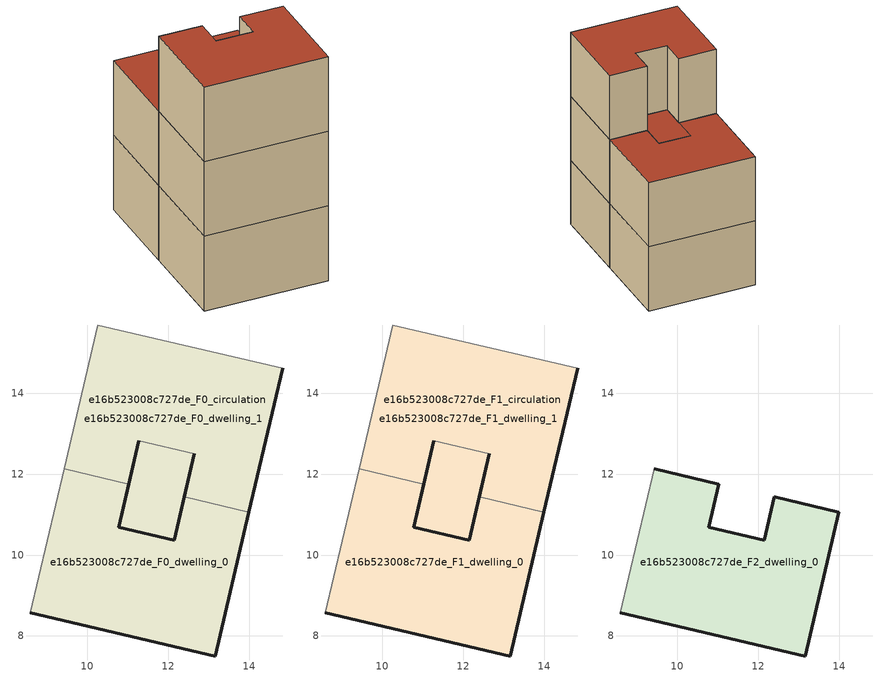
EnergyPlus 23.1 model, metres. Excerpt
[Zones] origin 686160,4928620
e16b523008c727de_F0_dwelling_0
 floor ground (EU_floor_Construction): 13.99,11.06 13.16,7.5 8.59,8.58 9.42,12.13 11.02,11.76 10.77,10.69 12.14,10.37 12.39,11.44 z0; 12.64,12.5 12.14,10.37 10.77,10.69 11.02,11.76 11.27,12.82 z0
 wall outside (EU_wall_Construction): 12.39,11.44 12.14,10.37 10.77,10.69 11.02,11.76 / 8.59,8.58 13.16,7.5 13.99,11.06 z0:3
 wall adiabatic (EU_wall_Construction): 9.42,12.13 8.59,8.58 z0:3
 wall to e16b523008c727de_F0_dwelling_1 (EU_wall_Construction): 13.99,11.06 12.39,11.44 / 11.02,11.76 9.42,12.13 z0:3
e16b523008c727de_F0_dwelling_1
 floor ground (EU_floor_Construction): 12.64,12.5 12.14,10.37 10.77,10.69 11.02,11.76 11.27,12.82 z0; 14.83,14.62 13.99,11.06 12.39,11.44 12.64,12.5 11.27,12.82 11.02,11.76 9.42,12.13 10.25,15.69 z0
 wall outside (EU_wall_Construction): 11.02,11.76 11.27,12.82 / 12.64,12.5 12.39,11.44 / 13.99,11.06 14.83,14.62 z0:3
 wall adiabatic (EU_wall_Construction): 14.83,14.62 10.25,15.69 9.42,12.13 z0:3
 wall to e16b523008c727de_F0_circulation (EU_wall_Construction): 11.27,12.82 12.64,12.5 z0:3
e16b523008c727de_F0_circulation
 floor ground (EU_floor_Construction): 13.99,11.06 13.16,7.5 8.59,8.58 9.42,12.13 11.02,11.76 10.77,10.69 12.14,10.37 12.39,11.44 z0; 12.64,12.5 12.14,10.37 11.02,10.63 10.77,10.69 11.02,11.76 11.27,12.82 z0; 14.83,14.62 13.99,11.06 12.39,11.44 12.64,12.5 11.27,12.82 11.02,11.76 9.42,12.13 10.25,15.69 z0
 wall outside (EU_wall_Construction): 11.27,12.82 10.77,10.69 12.14,10.37 12.64,12.5 z0:3
e16b523008c727de_F1_dwelling_0
 floor outside (EU_floor_Construction): 13.99,11.06 13.16,7.5 8.59,8.58 9.42,12.13 11.02,11.76 10.77,10.69 12.14,10.37 12.39,11.44 z3; 12.64,12.5 12.14,10.37 10.77,10.69 11.02,11.76 11.27,12.82 z3
 wall outside (EU_wall_Construction): 12.39,11.44 12.14,10.37 10.77,10.69 11.02,11.76 / 8.59,8.58 13.16,7.5 13.99,11.06 z3:6
 wall adiabatic (EU_wall_Construction): 9.42,12.13 8.59,8.58 z3:6
 wall to e16b523008c727de_F1_dwelling_1 (EU_wall_Construction): 13.99,11.06 12.39,11.44 / 11.02,11.76 9.42,12.13 z3:6
 roof outside (EU_floor_Construction): 12.64,12.5 11.27,12.82 11.02,11.76 10.77,10.69 12.14,10.37 z6
e16b523008c727de_F1_dwelling_1
 floor to e16b523008c727de_F0_dwelling_1 (EU_floor_Construction): 14.83,14.62 13.99,11.06 12.39,11.44 12.64,12.5 11.27,12.82 11.02,11.76 9.42,12.13 10.25,15.69 z3; 12.64,12.5 12.14,10.37 10.77,10.69 11.02,11.76 11.27,12.82 z3
 wall outside (EU_wall_Construction): 11.02,11.76 11.27,12.82 / 12.64,12.5 12.39,11.44 / 13.99,11.06 14.83,14.62 z3:6
 wall adiabatic (EU_wall_Construction): 14.83,14.62 10.25,15.69 9.42,12.13 z3:6
 wall to e16b523008c727de_F1_circulation (EU_wall_Construction): 11.27,12.82 12.64,12.5 z3:6
 roof outside (EU_roof_Construction): 12.14,10.37 12.64,12.5 11.27,12.82 11.02,11.76 10.77,10.69 z6; 13.99,11.06 14.83,14.62 10.25,15.69 9.42,12.13 11.02,11.76 11.27,12.82 12.64,12.5 12.39,11.44 z6
e16b523008c727de_F1_circulation
 floor outside (EU_floor_Construction): 14.83,14.62 13.99,11.06 12.39,11.44 12.64,12.5 11.27,12.82 11.02,11.76 9.42,12.13 10.25,15.69 z3
 floor to e16b523008c727de_F0_circulation (EU_floor_Construction): 13.99,11.06 13.16,7.5 8.59,8.58 9.42,12.13 11.02,11.76 10.77,10.69 12.14,10.37 12.39,11.44 z3; 12.64,12.5 12.14,10.37 11.02,10.63 10.77,10.69 11.02,11.76 11.27,12.82 z3
 wall outside (EU_wall_Construction): 11.27,12.82 10.77,10.69 12.14,10.37 12.64,12.5 z3:6
 roof outside (EU_roof_Construction): 12.14,10.37 12.64,12.5 11.27,12.82 11.02,11.76 10.77,10.69 11.02,10.63 z6; 13.16,7.5 13.99,11.06 12.39,11.44 12.14,10.37 10.77,10.69 11.02,11.76 9.42,12.13 8.59,8.58 z6; 13.99,11.06 14.83,14.62 10.25,15.69 9.42,12.13 11.02,11.76 11.27,12.82 12.64,12.5 12.39,11.44 z6
e16b523008c727de_F2_dwelling_0
 floor to e16b523008c727de_F1_dwelling_0 (EU_floor_Construction): 13.99,11.06 13.16,7.5 8.59,8.58 9.42,12.13 11.02,11.76 10.77,10.69 12.14,10.37 12.39,11.44 z6
 wall outside (EU_wall_Construction): 8.59,8.58 13.16,7.5 13.99,11.06 12.39,11.44 12.14,10.37 10.77,10.69 11.02,11.76 9.42,12.13 z6:9
 wall adiabatic (EU_wall_Construction): 9.42,12.13 8.59,8.58 z6:9
 roof outside (EU_roof_Construction): 13.16,7.5 13.99,11.06 12.39,11.44 12.14,10.37 10.77,10.69 11.02,11.76 9.42,12.13 8.59,8.58 z9
[Building]
EU S2 Campaign: North Axis=0; Terrain=City; Solar Distribution=FullExterior
[Site:Location]
Bologna: Latitude=44.5; Longitude=11.25; Time Zone=1; Elevation=37
[SizingPeriod:WeatherFileDays]
AnnualSizingPeriod: Begin Month=1; Begin Day of Month=1; End Month=12; End Day of Month=31; Day of Week for Start Day=Monday; Use Weather File Daylight Saving Period=No; Use Weather File Rain and Snow Indicators=No
[MATERIAL]
EU_InternalMass_Material: Roughness=MediumRough; Thickness=0.1; Conductivity=1; Density=1800; Specific Heat=900; Thermal Absorptance=0.9; Solar Absorptance=0.7; Visible Absorptance=0.7
[MATERIAL:NOMASS] Roughness=MediumRough; Thermal Absorptance=0.9; Solar Absorptance=0.7; Visible Absorptance=0.7
Name | Thermal Resistance
EU_wall_NoMass | 0.937881
EU_roof_NoMass | 0.548572
EU_floor_NoMass | 0.71348
[CONSTRUCTION]
EU_wall_Construction: EU_wall_NoMass
EU_roof_Construction: EU_roof_NoMass
EU_floor_Construction: EU_floor_NoMass
EU_InternalMass_Construction: EU_InternalMass_Material
[ZONE] Type=1; Multiplier=1; Ceiling Height=autocalculate; Floor Area=autocalculate; Part of Total Floor Area=Yes
Name | Volume
e16b523008c727de_F0_dwelling_0; e16b523008c727de_F1_dwelling_0 | 56.0933
e16b523008c727de_F2_dwelling_0 | 46.8296
e16b523008c727de_F0_dwelling_1; e16b523008c727de_F1_dwelling_1 | 56.0911
e16b523008c727de_F0_circulation; e16b523008c727de_F1_circulation | 102.921
[INTERNALMASS] Construction=EU_InternalMass_Construction
Name | Zone or ZoneList | Surface Area
e16b523008c727de_F0_dwelling_0_EU_InternalMass | e16b523008c727de_F0_dwelling_0 | 15.6095
e16b523008c727de_F0_dwelling_1_EU_InternalMass | e16b523008c727de_F0_dwelling_1 | 15.6095
e16b523008c727de_F1_dwelling_0_EU_InternalMass | e16b523008c727de_F1_dwelling_0 | 15.6095
e16b523008c727de_F1_dwelling_1_EU_InternalMass | e16b523008c727de_F1_dwelling_1 | 15.6095
e16b523008c727de_F2_dwelling_0_EU_InternalMass | e16b523008c727de_F2_dwelling_0 | 34.3065
[OTHEREQUIPMENT] Fuel Type=Electricity; Design Level Calculation Method=Watts/Area; Power per Zone Floor Area=1; Fraction Latent=0; Fraction Radiant=0; Fraction Lost=0; Carbon Dioxide Generation Rate=0; EndUse Subcategory=EU_Step8_InternalGains
Name | Zone or ZoneList or Space or SpaceList | Schedule
EU_Step8_InternalGain_e16b523008c727de_F0_dwelling_0_f000 | e16b523008c727de_F0_dwelling_0 | EU_Step8_GainSchedule_e16b523008c727de_F0_dwelling_0_f000
EU_Step8_InternalGain_e16b523008c727de_F0_dwelling_1_f000 | e16b523008c727de_F0_dwelling_1 | EU_Step8_GainSchedule_e16b523008c727de_F0_dwelling_1_f000
EU_Step8_InternalGain_e16b523008c727de_F1_dwelling_0_f000 | e16b523008c727de_F1_dwelling_0 | EU_Step8_GainSchedule_e16b523008c727de_F1_dwelling_0_f000
EU_Step8_InternalGain_e16b523008c727de_F1_dwelling_1_f000 | e16b523008c727de_F1_dwelling_1 | EU_Step8_GainSchedule_e16b523008c727de_F1_dwelling_1_f000
EU_Step8_InternalGain_e16b523008c727de_F2_dwelling_0_f000 | e16b523008c727de_F2_dwelling_0 | EU_Step8_GainSchedule_e16b523008c727de_F2_dwelling_0_f000
[ZONEINFILTRATION:DESIGNFLOWRATE] Schedule=EU_AlwaysOn; Design Flow Rate Calculation Method=Flow/Area; Flow Rate per Floor Area=0.0005; Constant Term Coefficient=1; Temperature Term Coefficient=0; Velocity Term Coefficient=0; Velocity Squared Term Coefficient=0
Name | Zone or ZoneList or Space or SpaceList
EU_Circulation_Infiltration_e16b523008c727de_F0_circulation | e16b523008c727de_F0_circulation
EU_Circulation_Infiltration_e16b523008c727de_F1_circulation | e16b523008c727de_F1_circulation
[ZONEVENTILATION:DESIGNFLOWRATE] Schedule=EU_AlwaysOn; Design Flow Rate Calculation Method=AirChanges/Hour; Air Changes per Hour=0.687892; Ventilation Type=Natural; Fan Pressure Rise=0; Fan Total Efficiency=1; Constant Term Coefficient=1; Temperature Term Coefficient=0; Velocity Term Coefficient=0; Velocity Squared Term Coefficient=0; Minimum Indoor Temperature=-100; Maximum Indoor Temperature=100; Delta Temperature=-100; Minimum Outdoor Temperature=-100; Maximum Outdoor Temperature=100; Maximum Wind Speed=40
Name | Zone or ZoneList or Space or SpaceList
EU_ConstantAir_e16b523008c727de_F0_dwelling_0 | e16b523008c727de_F0_dwelling_0
EU_ConstantAir_e16b523008c727de_F0_dwelling_1 | e16b523008c727de_F0_dwelling_1
EU_ConstantAir_e16b523008c727de_F1_dwelling_0 | e16b523008c727de_F1_dwelling_0
EU_ConstantAir_e16b523008c727de_F1_dwelling_1 | e16b523008c727de_F1_dwelling_1
EU_ConstantAir_e16b523008c727de_F2_dwelling_0 | e16b523008c727de_F2_dwelling_0
[HVACTEMPLATE:THERMOSTAT] Constant Heating Setpoint=20; Constant Cooling Setpoint=50
EU_HeatOnly_e16b523008c727de_F0_dwelling_0; EU_HeatOnly_e16b523008c727de_F0_dwelling_1; EU_HeatOnly_e16b523008c727de_F1_dwelling_0; EU_HeatOnly_e16b523008c727de_F1_dwelling_1; EU_HeatOnly_e16b523008c727de_F2_dwelling_0
[HVACTEMPLATE:ZONE:IDEALLOADSAIRSYSTEM] System Availability Schedule=EU_AlwaysOn; Maximum Heating Supply Air Temperature=50; Minimum Cooling Supply Air Temperature=13; Maximum Heating Supply Air Humidity Ratio=0.0156; Minimum Cooling Supply Air Humidity Ratio=0.0077; Heating Limit=NoLimit; Cooling Limit=NoLimit; Heating Availability Schedule=EU_AlwaysOn; Cooling Availability Schedule=EU_CoolingOff; Dehumidification Control Type=ConstantSensibleHeatRatio; Cooling Sensible Heat Ratio=0.7; Dehumidification Setpoint=60; Humidification Control Type=None; Humidification Setpoint=30; Outdoor Air Method=None; Outdoor Air Flow Rate per Person=0.00944; Outdoor Air Flow Rate per Zone Floor Area=0; Outdoor Air Flow Rate per Zone=0; Demand Controlled Ventilation Type=None; Outdoor Air Economizer Type=NoEconomizer; Heat Recovery Type=None; Sensible Heat Recovery Effectiveness=0.7; Latent Heat Recovery Effectiveness=0.65
Name | Template Thermostat
e16b523008c727de_F0_dwelling_0 | EU_HeatOnly_e16b523008c727de_F0_dwelling_0
e16b523008c727de_F0_dwelling_1 | EU_HeatOnly_e16b523008c727de_F0_dwelling_1
e16b523008c727de_F1_dwelling_0 | EU_HeatOnly_e16b523008c727de_F1_dwelling_0
e16b523008c727de_F1_dwelling_1 | EU_HeatOnly_e16b523008c727de_F1_dwelling_1
e16b523008c727de_F2_dwelling_0 | EU_HeatOnly_e16b523008c727de_F2_dwelling_0
[SIZING:ZONE] Zone Cooling Design Supply Air Temperature Input Method=SupplyAirTemperature; Zone Cooling Design Supply Air Temperature=13; Zone Heating Design Supply Air Temperature Input Method=SupplyAirTemperature; Zone Heating Design Supply Air Temperature=50; Zone Cooling Design Supply Air Humidity Ratio=0.008; Zone Heating Design Supply Air Humidity Ratio=0.008; Cooling Design Air Flow Method=DesignDay; Cooling Design Air Flow Rate=0; Cooling Minimum Air Flow per Zone Floor Area=0.000762; Cooling Minimum Air Flow=0; Cooling Minimum Air Flow Fraction=0.2; Heating Design Air Flow Method=DesignDay; Heating Design Air Flow Rate=0; Heating Maximum Air Flow per Zone Floor Area=0.002032; Heating Maximum Air Flow=0.141576; Heating Maximum Air Flow Fraction=0.3; Account for Dedicated Outdoor Air System=No; Dedicated Outdoor Air System Control Strategy=NeutralSupplyAir; Dedicated Outdoor Air Low Setpoint Temperature for Design=autosize; Dedicated Outdoor Air High Setpoint Temperature for Design=autosize; Zone Load Sizing Method=Sensible Load Only No Latent Load; Zone Latent Cooling Design Supply Air Humidity Ratio Input Method=HumidityRatioDifference; Zone Cooling Design Supply Air Humidity Ratio Difference=0.005; Zone Latent Heating Design Supply Air Humidity Ratio Input Method=HumidityRatioDifference; Zone Humidification Design Supply Air Humidity Ratio Difference=0.005
e16b523008c727de_F0_dwelling_0; e16b523008c727de_F0_dwelling_1; e16b523008c727de_F1_dwelling_0; e16b523008c727de_F1_dwelling_1; e16b523008c727de_F2_dwelling_0
[SCHEDULE:CONSTANT]
Name | Hourly Value
EU_AlwaysOn | 1
EU_CoolingOff | 0
[SCHEDULE:FILE] Column Number=1; Rows to Skip at Top=0; Number of Hours of Data=8760; Column Separator=Comma; Interpolate to Timestep=No; Minutes per Item=60; Adjust Schedule for Daylight Savings=Yes
Name | File
EU_Step8_GainSchedule_e16b523008c727de_F0_dwelling_0_f000 | ../../schedules/e16b523008c727de/e16b523008c727de_F0_dwelling_0_f000_gain.csv
EU_Step8_GainSchedule_e16b523008c727de_F0_dwelling_1_f000 | ../../schedules/e16b523008c727de/e16b523008c727de_F0_dwelling_1_f000_gain.csv
EU_Step8_GainSchedule_e16b523008c727de_F1_dwelling_0_f000 | ../../schedules/e16b523008c727de/e16b523008c727de_F1_dwelling_0_f000_gain.csv
EU_Step8_GainSchedule_e16b523008c727de_F1_dwelling_1_f000 | ../../schedules/e16b523008c727de/e16b523008c727de_F1_dwelling_1_f000_gain.csv
EU_Step8_GainSchedule_e16b523008c727de_F2_dwelling_0_f000 | ../../schedules/e16b523008c727de/e16b523008c727de_F2_dwelling_0_f000_gain.csv
